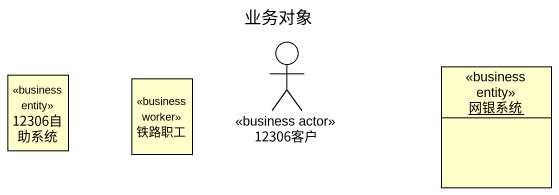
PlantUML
@startuml
title 业务对象
allowmixing
hide circle
hide empty members
actor "12306客户" as a12306客户 <<business actor>>
class "12306自助系统" as c12306自助系统 <<business entity>>
class 铁路职工 <<business worker>>
object 网银系统 <<business entity>>
@enduml
